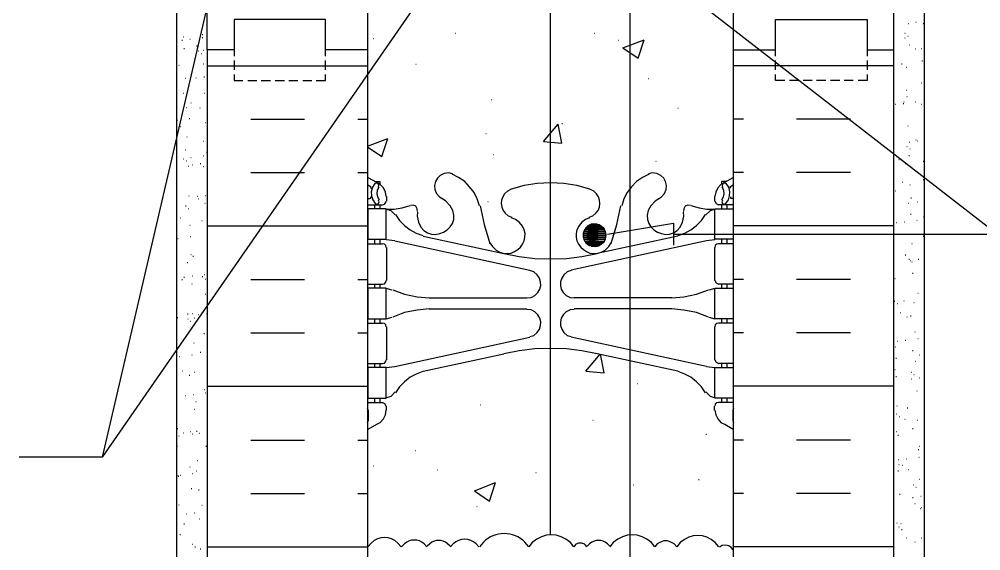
# Model space of a CAD drawing. Header units: millimetres. Extents: x 14 to 201, y 16 to 268.
# Drawn here: x 83.1 to 133.1, y 111.9 to 139.5 of the extents above; entities that cross this region are included whole.
import ezdxf

# ---------------------------------------------------------------- set-up
doc = ezdxf.new("R2010")
doc.units = ezdxf.units.MM
doc.layers.get('0').update_dxf_attribs({"linetype": 'CONTINUOUS'})

msp = doc.modelspace()

# ---------------------------------------------------------------- linework, layer by layer
at = {"color": 0}
for p, q in [((110.745, 112.713), (110.745, 244.878)), ((91.2922, 80.7724), (91.2922, 166.497)), ((92.8797, 137.922), (92.8797, 166.497)), ((101.22, 166.497), (101.22, 137.922)), ((114.872, 166.497), (114.872, 80.7724)), ((120.27, 137.922), (120.27, 166.497)), ((128.608, 137.922), (128.608, 166.497)), ((130.196, 80.7724), (130.196, 166.497)), ((119.888, 163.576), (87.4187, 116.756)), ((98.1922, 163.026), (87.4187, 116.756)), ((118.407, 140.419), (134.006, 128.355)), ((99.0381, 139.51), (94.2756, 139.51)), ((94.2756, 139.51), (94.2756, 137.922)), ((99.0381, 137.922), (99.0381, 139.51)), ((122.45, 137.922), (122.45, 139.51)), ((122.45, 139.51), (127.212, 139.51)), ((127.212, 139.51), (127.212, 137.922)), ((94.2756, 137.922), (92.8797, 137.922)), ((92.8797, 137.922), (92.8797, 80.7724)), ((94.2756, 137.922), (94.2756, 137.604)), ((99.0381, 137.604), (99.0381, 137.922)), ((101.22, 137.922), (99.0381, 137.922)), ((101.22, 137.922), (101.22, 80.7724)), ((120.27, 137.922), (122.45, 137.922)), ((120.27, 80.7724), (120.27, 137.922)), ((122.45, 137.604), (122.45, 137.922)), ((127.212, 137.922), (127.212, 137.604)), ((127.212, 137.922), (128.608, 137.922)), ((128.608, 80.7724), (128.608, 137.922)), ((94.2756, 137.371), (94.2756, 136.885)), ((99.0381, 136.885), (99.0381, 137.371)), ((122.45, 136.885), (122.45, 137.371)), ((127.212, 137.371), (127.212, 136.885)), ((94.2756, 136.652), (94.2756, 136.335)), ((99.0381, 136.335), (99.0381, 136.652)), ((122.45, 136.335), (122.45, 136.652)), ((127.212, 136.652), (127.212, 136.335)), ((94.2756, 136.335), (94.7416, 136.335)), ((94.9964, 136.335), (95.4624, 136.335)), ((95.6952, 136.335), (96.1817, 136.335)), ((96.4145, 136.335), (96.901, 136.335)), ((97.1338, 136.335), (97.5995, 136.335)), ((97.8531, 136.335), (98.3188, 136.335)), ((98.5517, 136.335), (99.0381, 136.335)), ((122.936, 136.335), (122.45, 136.335)), ((123.635, 136.335), (123.169, 136.335)), ((124.354, 136.335), (123.888, 136.335)), ((125.073, 136.335), (124.587, 136.335)), ((125.793, 136.335), (125.306, 136.335)), ((126.492, 136.335), (126.026, 136.335)), ((127.212, 136.335), (126.746, 136.335)), ((101.24, 131.297), (101.684, 131.043)), ((101.579, 131.084), (101.854, 131.084)), ((101.854, 131.084), (101.854, 130.958)), ((105.643, 131.487), (105.453, 131.53)), ((105.96, 131.297), (105.621, 131.466)), ((106.279, 131.084), (105.96, 131.297)), ((106.532, 130.81), (106.279, 131.084)), ((115.209, 131.084), (114.956, 130.81)), ((115.528, 131.297), (115.209, 131.084)), ((115.867, 131.466), (115.528, 131.297)), ((116.036, 131.53), (115.845, 131.487)), ((119.908, 131.084), (119.634, 131.084)), ((119.634, 131.084), (119.634, 130.958)), ((119.804, 131.043), (120.247, 131.297)), ((101.24, 130.917), (101.41, 130.81)), ((101.41, 130.725), (101.388, 130.81)), ((101.473, 130.788), (101.41, 130.555)), ((101.6, 130.98), (101.473, 130.788)), ((101.663, 131), (101.579, 130.958)), ((101.876, 130.937), (101.663, 131.043)), ((101.769, 130.98), (101.663, 131)), ((101.727, 130.641), (101.706, 130.451)), ((101.812, 130.788), (101.727, 130.641)), ((101.812, 130.874), (101.769, 130.98)), ((101.79, 130.788), (101.812, 130.874)), ((102.045, 130.747), (101.876, 130.937)), ((102.15, 130.535), (102.045, 130.747)), ((106.765, 130.514), (106.532, 130.81)), ((108.692, 130.683), (108.5, 130.578)), ((109.368, 130.874), (108.692, 130.683)), ((110.046, 130.98), (109.368, 130.874)), ((110.745, 131.021), (110.046, 130.98)), ((111.442, 130.98), (110.745, 131.021)), ((112.12, 130.874), (111.442, 130.98)), ((112.796, 130.683), (112.12, 130.874)), ((112.988, 130.578), (112.796, 130.683)), ((114.956, 130.81), (114.723, 130.514)), ((119.443, 130.747), (119.338, 130.535)), ((119.612, 130.937), (119.443, 130.747)), ((119.825, 131.043), (119.612, 130.937)), ((119.718, 130.98), (119.676, 130.874)), ((119.676, 130.874), (119.698, 130.788)), ((119.761, 130.641), (119.676, 130.788)), ((119.825, 131), (119.718, 130.98)), ((119.782, 130.451), (119.761, 130.641)), ((119.908, 130.958), (119.825, 131)), ((120.015, 130.788), (119.888, 130.98)), ((120.078, 130.555), (120.015, 130.788)), ((120.078, 130.81), (120.247, 130.917)), ((120.1, 130.81), (120.078, 130.725)), ((101.22, 130.196), (101.346, 130.196)), ((101.346, 130.196), (101.388, 130.218)), ((101.388, 130.218), (101.388, 130.281)), ((101.41, 130.555), (101.431, 130.344)), ((101.431, 130.344), (101.494, 130.132)), ((101.494, 130.132), (101.621, 129.942)), ((101.706, 130.451), (101.749, 130.281)), ((101.749, 130.281), (101.833, 130.132)), ((101.833, 130.026), (101.79, 130.112)), ((102.193, 130.302), (102.15, 130.535)), ((102.213, 130.302), (102.213, 130.069)), ((104.965, 130.281), (105.135, 130.175)), ((105.304, 130.069), (105.114, 130.175)), ((106.934, 130.175), (106.765, 130.514)), ((107.041, 129.815), (106.934, 130.175)), ((114.554, 130.175), (114.449, 129.815)), ((114.723, 130.514), (114.554, 130.175)), ((116.374, 130.175), (116.184, 130.069)), ((116.353, 130.175), (116.523, 130.281)), ((119.275, 130.302), (119.275, 130.069)), ((119.338, 130.535), (119.295, 130.302)), ((119.655, 130.132), (119.741, 130.281)), ((119.698, 130.112), (119.655, 130.026)), ((119.741, 130.281), (119.782, 130.451)), ((119.867, 129.942), (119.994, 130.132)), ((119.994, 130.132), (120.057, 130.344)), ((120.057, 130.344), (120.078, 130.555)), ((120.1, 130.281), (120.1, 130.218)), ((120.1, 130.218), (120.142, 130.196)), ((120.27, 130.196), (120.142, 130.196)), ((101.22, 129.879), (102.003, 129.879)), ((102.193, 129.667), (101.24, 129.667)), ((101.24, 129.667), (101.24, 128.079)), ((101.579, 129.879), (101.579, 129.667)), ((101.621, 129.942), (101.706, 129.899)), ((101.706, 129.899), (101.79, 129.942)), ((101.79, 129.942), (101.833, 130.026)), ((101.854, 129.879), (101.854, 129.667)), ((102.003, 129.879), (102.108, 129.899)), ((102.108, 129.899), (102.172, 129.985)), ((102.172, 129.985), (102.193, 130.069)), ((102.446, 129.562), (102.172, 129.646)), ((102.193, 128.079), (102.193, 129.667)), ((102.193, 129.646), (102.616, 129.646)), ((102.616, 129.646), (103.018, 129.709)), ((103.018, 129.709), (103.441, 129.836)), ((103.61, 129.858), (103.463, 129.836)), ((103.737, 129.795), (103.61, 129.858)), ((103.801, 129.667), (103.737, 129.795)), ((103.823, 129.519), (103.801, 129.667)), ((107.082, 129.815), (107.294, 128.841)), ((114.194, 128.841), (114.406, 129.815)), ((117.687, 129.667), (117.665, 129.519)), ((117.751, 129.795), (117.687, 129.667)), ((117.878, 129.858), (117.751, 129.795)), ((118.025, 129.836), (117.878, 129.858)), ((118.047, 129.836), (118.47, 129.709)), ((118.47, 129.709), (118.872, 129.646)), ((118.872, 129.646), (119.295, 129.646)), ((119.316, 129.646), (119.042, 129.562)), ((119.295, 130.069), (119.359, 129.942)), ((119.295, 128.079), (119.295, 129.667)), ((119.295, 129.667), (120.247, 129.667)), ((119.359, 129.942), (119.485, 129.879)), ((120.27, 129.879), (119.485, 129.879)), ((119.634, 129.879), (119.634, 129.667)), ((119.655, 130.026), (119.698, 129.942)), ((119.698, 129.942), (119.782, 129.899)), ((119.782, 129.899), (119.867, 129.942)), ((119.908, 129.879), (119.908, 129.667)), ((120.247, 129.667), (120.247, 128.079)), ((102.658, 129.35), (102.446, 129.562)), ((102.679, 129.37), (102.891, 129.053)), ((103.823, 129.497), (103.801, 129.286)), ((108.543, 129.307), (108.733, 129.223)), ((108.924, 129.117), (108.712, 129.201)), ((112.776, 129.201), (112.564, 129.117)), ((112.755, 129.223), (112.945, 129.307)), ((117.687, 129.286), (117.665, 129.497)), ((118.597, 129.053), (118.809, 129.37)), ((119.042, 129.562), (118.83, 129.35)), ((102.891, 129.053), (103.145, 128.8)), ((103.145, 128.8), (103.441, 128.567)), ((107.294, 128.841), (107.59, 127.868)), ((113.538, 128.608), (112.522, 128.608)), ((112.522, 128.608), (113.581, 128.504)), ((112.522, 128.608), (113.538, 128.608)), ((113.475, 128.694), (112.586, 128.694)), ((112.586, 128.694), (113.538, 128.608)), ((112.586, 128.694), (113.475, 128.694)), ((113.391, 128.757), (112.67, 128.757)), ((112.67, 128.757), (113.475, 128.694)), ((112.67, 128.757), (113.391, 128.757)), ((113.284, 128.82), (112.755, 128.82)), ((112.755, 128.82), (113.391, 128.757)), ((112.755, 128.82), (113.284, 128.82)), ((113.178, 128.863), (112.861, 128.863)), ((112.861, 128.863), (113.284, 128.82)), ((112.861, 128.863), (113.178, 128.863)), ((112.966, 128.884), (113.178, 128.863)), ((112.966, 128.884), (113.072, 128.884)), ((113.072, 128.884), (113.178, 128.863)), ((113.178, 128.863), (113.284, 128.82)), ((113.284, 128.82), (113.391, 128.757)), ((113.391, 128.757), (113.475, 128.694)), ((113.475, 128.694), (113.538, 128.608)), ((113.601, 128.461), (113.517, 128.63)), ((113.538, 128.608), (113.581, 128.504)), ((113.707, 128.355), (117.136, 128.927)), ((113.897, 127.868), (114.194, 128.841)), ((117.136, 128.927), (117.136, 127.783)), ((118.047, 128.567), (118.343, 128.8)), ((118.343, 128.8), (118.597, 129.053)), ((101.24, 128.079), (102.193, 128.079)), ((101.579, 128.079), (101.579, 127.846)), ((101.854, 128.079), (101.854, 127.846)), ((103.441, 128.567), (103.759, 128.397)), ((103.759, 128.397), (104.097, 128.271)), ((104.119, 128.248), (108.31, 127.339)), ((112.5, 128.545), (112.437, 128.375)), ((113.601, 128.397), (112.437, 128.397)), ((112.437, 128.397), (113.622, 128.291)), ((112.437, 128.397), (113.601, 128.397)), ((112.437, 128.375), (112.437, 128.207)), ((113.622, 128.291), (112.437, 128.291)), ((112.437, 128.291), (113.601, 128.185)), ((112.437, 128.291), (113.622, 128.291)), ((112.437, 128.207), (112.5, 128.038)), ((113.601, 128.185), (112.437, 128.185)), ((112.437, 128.185), (113.581, 128.079)), ((112.437, 128.185), (113.601, 128.185)), ((113.581, 128.504), (112.48, 128.504)), ((112.48, 128.504), (113.601, 128.397)), ((112.48, 128.504), (113.581, 128.504)), ((113.581, 128.079), (112.48, 128.079)), ((112.48, 128.079), (113.538, 127.974)), ((112.48, 128.079), (113.581, 128.079)), ((117.369, 128.248), (113.178, 127.339)), ((113.517, 127.952), (113.601, 128.122)), ((113.581, 128.079), (113.538, 127.974)), ((113.581, 128.504), (113.601, 128.397)), ((113.601, 128.185), (113.581, 128.079)), ((113.622, 128.291), (113.601, 128.461)), ((113.601, 128.397), (113.622, 128.291)), ((113.622, 128.291), (113.601, 128.185)), ((113.601, 128.122), (113.622, 128.291)), ((117.136, 128.355), (161.396, 128.355)), ((117.391, 128.271), (117.729, 128.397)), ((117.729, 128.397), (118.047, 128.567)), ((120.247, 128.079), (119.295, 128.079)), ((119.634, 128.079), (119.634, 127.846)), ((119.908, 128.079), (119.908, 127.846)), ((101.22, 127.846), (102.003, 127.846)), ((102.108, 127.825), (102.003, 127.846)), ((102.172, 127.762), (102.108, 127.825)), ((102.193, 127.656), (102.172, 127.762)), ((102.638, 127.995), (102.193, 128.058)), ((102.213, 127.656), (102.213, 125.942)), ((102.638, 127.995), (109.664, 126.471)), ((107.59, 127.889), (107.717, 127.699)), ((118.85, 127.995), (111.824, 126.471)), ((112.5, 128.038), (112.586, 127.889)), ((113.538, 127.974), (112.522, 127.974)), ((112.522, 127.974), (113.475, 127.889)), ((112.522, 127.974), (113.538, 127.974)), ((113.475, 127.889), (112.586, 127.889)), ((112.586, 127.889), (113.391, 127.825)), ((112.586, 127.889), (113.475, 127.889)), ((112.586, 127.889), (112.733, 127.783)), ((113.391, 127.825), (112.67, 127.825)), ((112.67, 127.825), (113.284, 127.762)), ((112.67, 127.825), (113.391, 127.825)), ((112.733, 127.783), (112.903, 127.719)), ((113.284, 127.762), (112.755, 127.762)), ((112.755, 127.762), (113.178, 127.719)), ((112.755, 127.762), (113.284, 127.762)), ((113.178, 127.719), (112.861, 127.719)), ((112.861, 127.719), (113.072, 127.699)), ((112.861, 127.719), (113.178, 127.719)), ((112.903, 127.719), (113.072, 127.699)), ((113.072, 127.699), (112.966, 127.699)), ((113.072, 127.699), (113.242, 127.742)), ((113.178, 127.719), (113.072, 127.699)), ((113.284, 127.762), (113.178, 127.719)), ((113.242, 127.742), (113.391, 127.825)), ((113.391, 127.825), (113.284, 127.762)), ((113.391, 127.825), (113.517, 127.952)), ((113.475, 127.889), (113.391, 127.825)), ((113.538, 127.974), (113.475, 127.889)), ((113.771, 127.699), (113.897, 127.889)), ((119.295, 128.058), (118.85, 127.995)), ((119.275, 127.656), (119.275, 125.942)), ((119.316, 127.762), (119.295, 127.656)), ((119.402, 127.825), (119.316, 127.762)), ((119.485, 127.846), (119.402, 127.825)), ((120.27, 127.846), (119.485, 127.846)), ((108.31, 127.339), (109.115, 127.19)), ((109.115, 127.19), (109.918, 127.084)), ((109.918, 127.084), (110.745, 127.063)), ((110.745, 127.063), (111.57, 127.084)), ((111.57, 127.084), (112.373, 127.19)), ((112.373, 127.19), (113.178, 127.339)), ((109.877, 126.387), (109.664, 126.45)), ((111.824, 126.45), (111.611, 126.387)), ((101.22, 125.752), (102.003, 125.752)), ((101.579, 125.752), (101.579, 125.539)), ((101.854, 125.752), (101.854, 125.539)), ((102.003, 125.752), (102.108, 125.772)), ((102.108, 125.772), (102.172, 125.858)), ((102.172, 125.858), (102.193, 125.942)), ((119.295, 125.942), (119.359, 125.815)), ((119.359, 125.815), (119.485, 125.752)), ((120.27, 125.752), (119.485, 125.752)), ((119.634, 125.752), (119.634, 125.539)), ((119.908, 125.752), (119.908, 125.539)), ((102.193, 125.539), (101.24, 125.539)), ((101.24, 125.539), (101.24, 123.952)), ((102.193, 123.952), (102.193, 125.539)), ((102.509, 125.433), (102.193, 125.519)), ((102.532, 125.455), (103.145, 125.222)), ((103.145, 125.222), (103.801, 125.096)), ((103.801, 125.096), (104.436, 125.032)), ((117.052, 125.032), (117.687, 125.096)), ((117.687, 125.096), (118.343, 125.222)), ((118.343, 125.222), (118.956, 125.455)), ((119.295, 125.519), (118.979, 125.433)), ((119.295, 123.952), (119.295, 125.539)), ((119.295, 125.539), (120.247, 125.539)), ((120.247, 125.539), (120.247, 123.952)), ((104.436, 125.032), (109.517, 125.032)), ((109.517, 125.032), (109.728, 125.053)), ((111.76, 125.053), (111.971, 125.032)), ((117.052, 125.032), (111.971, 125.032)), ((103.145, 124.27), (102.532, 124.037)), ((103.145, 124.27), (102.532, 124.037)), ((103.801, 124.397), (103.145, 124.27)), ((103.801, 124.397), (103.145, 124.27)), ((104.436, 124.46), (103.801, 124.397)), ((104.436, 124.46), (103.801, 124.397)), ((104.436, 124.46), (109.517, 124.46)), ((109.728, 124.418), (109.517, 124.438)), ((111.971, 124.438), (111.76, 124.418)), ((117.052, 124.46), (111.971, 124.46)), ((117.687, 124.397), (117.052, 124.46)), ((117.687, 124.397), (117.052, 124.46)), ((118.343, 124.27), (117.687, 124.397)), ((118.343, 124.27), (117.687, 124.397)), ((118.956, 124.037), (118.343, 124.27)), ((118.956, 124.037), (118.343, 124.27)), ((101.22, 123.719), (102.003, 123.719)), ((101.24, 123.952), (102.193, 123.952)), ((101.579, 123.952), (101.579, 123.719)), ((101.854, 123.952), (101.854, 123.719)), ((102.108, 123.698), (102.003, 123.719)), ((102.172, 123.635), (102.108, 123.698)), ((102.193, 123.529), (102.172, 123.635)), ((102.193, 123.952), (102.509, 124.037)), ((102.193, 123.952), (102.509, 124.037)), ((118.979, 124.037), (119.295, 123.952)), ((118.979, 124.037), (119.295, 123.952)), ((120.247, 123.952), (119.295, 123.952)), ((119.316, 123.635), (119.295, 123.529)), ((119.402, 123.698), (119.316, 123.635)), ((119.485, 123.719), (119.402, 123.698)), ((120.27, 123.719), (119.485, 123.719)), ((119.634, 123.952), (119.634, 123.719)), ((119.908, 123.952), (119.908, 123.719)), ((102.213, 123.529), (102.213, 121.815)), ((109.664, 123.02), (109.877, 123.083)), ((111.611, 123.083), (111.824, 123.02)), ((119.275, 123.529), (119.275, 121.815)), ((102.638, 121.475), (109.664, 123)), ((118.85, 121.475), (111.824, 123)), ((104.119, 121.222), (108.31, 122.131)), ((109.115, 122.28), (108.31, 122.131)), ((109.918, 122.386), (109.115, 122.28)), ((110.745, 122.407), (109.918, 122.386)), ((111.57, 122.386), (110.745, 122.407)), ((112.373, 122.28), (111.57, 122.386)), ((113.178, 122.131), (112.373, 122.28)), ((117.369, 121.222), (113.178, 122.131)), ((101.22, 121.624), (102.003, 121.624)), ((101.579, 121.624), (101.579, 121.412)), ((101.854, 121.624), (101.854, 121.412)), ((102.003, 121.624), (102.108, 121.645)), ((102.108, 121.645), (102.172, 121.729)), ((102.172, 121.729), (102.193, 121.815)), ((119.295, 121.815), (119.359, 121.688)), ((119.359, 121.688), (119.485, 121.624)), ((120.27, 121.624), (119.485, 121.624)), ((119.634, 121.624), (119.634, 121.412)), ((119.908, 121.624), (119.908, 121.412)), ((102.193, 121.412), (101.24, 121.412)), ((101.24, 121.412), (101.24, 119.825)), ((102.193, 121.412), (102.638, 121.475)), ((102.193, 119.825), (102.193, 121.412)), ((103.759, 121.073), (103.441, 120.904)), ((104.097, 121.2), (103.759, 121.073)), ((117.729, 121.073), (117.391, 121.2)), ((118.047, 120.904), (117.729, 121.073)), ((118.85, 121.475), (119.295, 121.412)), ((119.295, 119.825), (119.295, 121.412)), ((119.295, 121.412), (120.247, 121.412)), ((120.247, 121.412), (120.247, 119.825)), ((103.145, 120.671), (102.891, 120.417)), ((103.441, 120.904), (103.145, 120.671)), ((118.343, 120.671), (118.047, 120.904)), ((118.597, 120.417), (118.343, 120.671)), ((102.446, 119.931), (102.658, 120.142)), ((102.891, 120.417), (102.679, 120.1)), ((118.809, 120.1), (118.597, 120.417)), ((118.83, 120.142), (119.042, 119.931)), ((101.22, 119.592), (102.003, 119.592)), ((101.24, 119.825), (102.193, 119.825)), ((101.579, 119.825), (101.579, 119.592)), ((101.854, 119.825), (101.854, 119.592)), ((102.129, 119.528), (102.003, 119.592)), ((102.172, 119.845), (102.446, 119.931)), ((119.042, 119.931), (119.316, 119.845)), ((120.247, 119.825), (119.295, 119.825)), ((119.402, 119.571), (119.316, 119.508)), ((119.485, 119.592), (119.402, 119.571)), ((120.27, 119.592), (119.485, 119.592)), ((119.634, 119.825), (119.634, 119.592)), ((119.908, 119.825), (119.908, 119.592)), ((101.24, 119.211), (101.22, 119.275)), ((101.261, 119.211), (101.261, 118.617)), ((102.193, 119.402), (102.129, 119.528)), ((102.15, 118.956), (102.193, 119.189)), ((102.213, 119.189), (102.213, 119.402)), ((119.275, 119.189), (119.275, 119.402)), ((119.316, 119.508), (119.295, 119.402)), ((119.295, 119.189), (119.338, 118.956)), ((120.227, 119.211), (120.227, 118.617)), ((120.27, 119.275), (120.247, 119.211)), ((101.22, 118.554), (101.24, 118.617)), ((101.24, 118.576), (101.24, 118.576)), ((101.876, 118.554), (102.045, 118.746)), ((102.045, 118.746), (102.15, 118.956)), ((119.338, 118.956), (119.443, 118.746)), ((119.443, 118.746), (119.612, 118.554)), ((120.247, 118.617), (120.27, 118.554)), ((120.247, 118.576), (120.247, 118.576)), ((101.684, 118.449), (101.24, 118.194)), ((101.663, 118.449), (101.876, 118.554)), ((119.612, 118.554), (119.825, 118.449)), ((120.247, 118.194), (119.804, 118.449)), ((87.4187, 116.756), (83.1, 116.756))]:
    msp.add_line(p, q, dxfattribs=at)
at = {"color": 252}
for p, q in [((129.35, 139.297), (129.37, 139.297)), ((129.752, 139.361), (129.772, 139.361)), ((130.132, 139.297), (130.154, 139.297)), ((91.6312, 138.599), (91.652, 138.599)), ((92.625, 138.726), (92.6469, 138.726)), ((92.625, 138.578), (92.6469, 138.578)), ((105.791, 138.791), (105.813, 138.791)), ((113.009, 138.789), (113.029, 138.789)), ((129.18, 138.789), (129.201, 138.789)), ((129.329, 138.642), (129.35, 138.642)), ((91.5666, 138.429), (91.5885, 138.429)), ((91.9688, 138.493), (91.991, 138.493)), ((92.3286, 138.133), (92.3505, 138.133)), ((101.516, 138.515), (101.537, 138.515)), ((114.257, 138.429), (114.279, 138.429)), ((114.512, 138.029), (115.612, 138.452)), ((115.295, 137.499), (115.612, 138.452)), ((129.18, 138.556), (129.201, 138.556)), ((129.413, 138.196), (129.433, 138.196)), ((91.6725, 138.006), (91.6947, 138.006)), ((92.414, 137.88), (92.4348, 137.88)), ((92.5615, 137.731), (92.5834, 137.731)), ((92.6677, 137.921), (92.6881, 137.921)), ((114.512, 138.029), (115.295, 137.499)), ((129.73, 137.984), (129.752, 137.984)), ((130.026, 138.006), (130.048, 138.006)), ((91.397, 137.138), (91.4192, 137.138)), ((92.6881, 137.202), (92.7104, 137.202)), ((92.8797, 137.097), (101.22, 137.097)), ((103.737, 137.181), (103.759, 137.181)), ((128.608, 137.097), (120.27, 137.097)), ((129.01, 137.202), (129.033, 137.202)), ((130.069, 137.35), (130.091, 137.35)), ((129.243, 137.033), (129.266, 137.033)), ((91.736, 136.462), (91.7582, 136.462)), ((92.2874, 136.482), (92.3078, 136.482)), ((92.7104, 136.525), (92.7308, 136.525)), ((115.824, 136.441), (115.845, 136.441)), ((130.048, 136.207), (130.069, 136.207)), ((91.652, 135.678), (91.6725, 135.678)), ((92.7308, 135.679), (92.753, 135.679)), ((129.266, 135.826), (129.286, 135.826)), ((91.7995, 135.551), (91.8214, 135.551)), ((92.0323, 135.169), (92.0542, 135.169)), ((107.674, 135.34), (107.696, 135.34)), ((128.671, 135.107), (128.694, 135.107)), ((129.096, 135.148), (129.117, 135.148)), ((129.117, 135.234), (129.137, 135.234)), ((129.286, 135.509), (129.307, 135.509)), ((129.73, 135.234), (129.752, 135.234)), ((130.048, 135.106), (130.069, 135.106)), ((91.7787, 134.938), (91.7995, 134.938)), ((92.498, 134.916), (92.5202, 134.916)), ((117.369, 134.895), (117.391, 134.895)), ((91.313, 134.282), (91.3335, 134.282)), ((91.9484, 134.366), (91.9688, 134.366)), ((92.7735, 134.155), (92.7943, 134.155)), ((95.1438, 134.324), (97.9385, 134.324)), ((100.711, 134.324), (101.22, 134.324)), ((111.337, 134.092), (111.358, 134.092)), ((120.777, 134.324), (120.27, 134.324)), ((126.344, 134.324), (123.549, 134.324)), ((91.4823, 133.943), (91.5031, 133.943)), ((107.378, 133.583), (107.4, 133.583)), ((110.383, 133.16), (111.146, 134.069)), ((111.337, 133.074), (111.146, 134.069)), ((129.329, 133.985), (129.35, 133.985)), ((91.8214, 133.413), (91.8422, 133.413)), ((92.6881, 133.181), (92.7104, 133.181)), ((101.22, 132.927), (102.278, 133.329)), ((101.96, 132.376), (102.278, 133.329)), ((110.383, 133.16), (111.337, 133.074)), ((129.413, 133.138), (129.433, 133.138)), ((129.752, 133.244), (129.772, 133.244)), ((129.815, 133.201), (129.836, 133.201)), ((91.736, 132.735), (91.7582, 132.735)), ((92.837, 132.608), (92.8578, 132.608)), ((101.22, 132.884), (101.96, 132.376)), ((129.286, 132.905), (129.307, 132.905)), ((129.433, 132.778), (129.456, 132.778)), ((91.6298, 132.27), (91.652, 132.27)), ((91.7787, 132.164), (91.7995, 132.164)), ((92.0323, 132.333), (92.0542, 132.333)), ((92.6881, 132.418), (92.7104, 132.418)), ((107.76, 132.482), (107.781, 132.482)), ((116.227, 132.143), (116.247, 132.143)), ((128.863, 132.227), (128.884, 132.227)), ((129.392, 132.439), (129.413, 132.439)), ((130.132, 132.143), (130.154, 132.143)), ((91.8849, 131.889), (91.9057, 131.889)), ((92.1177, 131.953), (92.1385, 131.953)), ((92.5202, 132.016), (92.5407, 132.016)), ((92.6677, 131.867), (92.6895, 131.867)), ((129.201, 132.016), (129.223, 132.016)), ((92.8797, 131.084), (92.9005, 131.084)), ((95.1438, 131.55), (97.9385, 131.55)), ((100.711, 131.55), (101.22, 131.55)), ((120.777, 131.55), (120.27, 131.55)), ((126.344, 131.55), (123.549, 131.55)), ((130.132, 131.191), (130.154, 131.191)), ((128.671, 130.598), (128.694, 130.598)), ((129.053, 131.042), (129.074, 131.042)), ((129.433, 130.917), (129.456, 130.917)), ((91.9261, 130.344), (91.9484, 130.344)), ((92.3505, 130.322), (92.3713, 130.322)), ((92.414, 130.175), (92.4348, 130.175)), ((92.7735, 130.365), (92.7943, 130.365)), ((129.497, 130.238), (129.519, 130.238)), ((91.7582, 129.815), (91.7787, 129.815)), ((91.9057, 129.687), (91.9275, 129.687)), ((92.753, 129.963), (92.7735, 129.963)), ((107.484, 130.048), (107.506, 130.048)), ((129.37, 129.963), (129.392, 129.963)), ((129.836, 130.026), (129.858, 130.026)), ((91.4823, 129.201), (91.5031, 129.201)), ((129.476, 129.392), (129.498, 129.392)), ((129.795, 129.074), (129.815, 129.074)), ((130.154, 129.243), (130.175, 129.243)), ((91.9688, 128.82), (91.991, 128.82)), ((92.6042, 129.053), (92.625, 129.053)), ((92.8797, 128.778), (101.22, 128.778)), ((113.178, 128.63), (113.199, 128.63)), ((128.608, 128.778), (120.27, 128.778)), ((128.736, 128.947), (128.757, 128.947)), ((129.137, 128.99), (129.159, 128.99)), ((91.3557, 128.122), (91.3765, 128.122)), ((92.0115, 128.228), (92.0323, 128.228)), ((130.132, 128.248), (130.154, 128.248)), ((128.608, 127.783), (128.63, 127.783)), ((129.54, 127.868), (129.562, 127.868)), ((92.0323, 127.296), (92.0542, 127.296)), ((92.1385, 127.211), (92.159, 127.211)), ((129.201, 127.274), (129.223, 127.274)), ((91.8422, 126.873), (91.864, 126.873)), ((129.392, 127.041), (129.413, 127.041)), ((129.456, 126.978), (129.476, 126.978)), ((129.54, 126.915), (129.562, 126.915)), ((129.879, 127.041), (129.899, 127.041)), ((91.6725, 126.111), (91.6947, 126.111)), ((92.0958, 126.175), (92.1177, 126.175)), ((92.625, 126.153), (92.6469, 126.153)), ((92.7308, 126.258), (92.753, 126.258)), ((129.582, 126.322), (129.603, 126.322)), ((91.5666, 125.983), (91.5885, 125.983)), ((92.075, 125.772), (92.0958, 125.772)), ((92.7735, 126.005), (92.7943, 126.005)), ((95.1438, 125.984), (97.9385, 125.984)), ((100.711, 125.984), (101.22, 125.984)), ((120.777, 125.984), (120.27, 125.984)), ((126.344, 125.984), (123.549, 125.984)), ((128.651, 126.046), (128.671, 126.046)), ((92.7735, 125.221), (92.7943, 125.221)), ((129.858, 125.284), (129.879, 125.284)), ((128.63, 124.861), (128.651, 124.861)), ((128.778, 124.734), (128.8, 124.734)), ((129.117, 124.883), (129.137, 124.883)), ((129.646, 124.798), (129.667, 124.798)), ((91.8626, 124.205), (91.8849, 124.205)), ((92.1177, 124.228), (92.1385, 124.228)), ((92.414, 124.163), (92.4348, 124.163)), ((92.837, 124.205), (92.8578, 124.205)), ((128.947, 124.269), (128.968, 124.269)), ((129.476, 124.099), (129.498, 124.099)), ((91.3335, 124.015), (91.3557, 124.015)), ((91.864, 123.952), (91.8849, 123.952)), ((92.0115, 123.825), (92.0323, 123.825)), ((92.2017, 123.993), (92.2239, 123.993)), ((128.608, 124.015), (128.63, 124.015)), ((129.286, 124.056), (129.307, 124.056)), ((92.7104, 123.19), (92.7308, 123.19)), ((95.1438, 123.212), (97.9385, 123.212)), ((100.711, 123.212), (101.22, 123.212)), ((120.777, 123.212), (120.27, 123.212)), ((126.344, 123.212), (123.549, 123.212)), ((129.689, 123.275), (129.709, 123.275)), ((92.1812, 122.703), (92.2017, 122.703)), ((128.8, 122.787), (128.82, 122.787)), ((129.201, 122.83), (129.223, 122.83)), ((129.858, 122.914), (129.879, 122.914)), ((92.5202, 122.216), (92.5407, 122.216)), ((112.586, 121.222), (113.326, 122.111)), ((113.538, 121.136), (113.348, 122.111)), ((128.673, 122.491), (128.694, 122.491)), ((129.582, 122.301), (129.603, 122.301)), ((91.4192, 121.982), (91.4396, 121.982)), ((92.075, 122.068), (92.0958, 122.068)), ((92.8578, 122.005), (92.8797, 122.005)), ((128.714, 121.898), (128.736, 121.898)), ((129.731, 121.751), (129.752, 121.751)), ((129.921, 122.068), (129.942, 122.068)), ((91.5885, 121.243), (91.6093, 121.243)), ((92.2239, 121.179), (92.2443, 121.179)), ((112.586, 121.222), (113.538, 121.136)), ((128.651, 121.306), (128.671, 121.306)), ((129.498, 121.179), (129.519, 121.179)), ((91.9484, 121.01), (91.9688, 121.01)), ((115.252, 120.587), (115.274, 120.587)), ((128.714, 120.946), (128.736, 120.946)), ((129.519, 120.819), (129.54, 120.819)), ((129.646, 121.051), (129.667, 121.051)), ((129.942, 120.883), (129.963, 120.883)), ((92.7308, 120.268), (92.753, 120.268)), ((92.7943, 120.099), (92.8165, 120.099)), ((92.8797, 120.438), (101.22, 120.438)), ((128.608, 120.438), (120.27, 120.438)), ((129.795, 120.205), (129.815, 120.205)), ((91.736, 119.951), (91.7582, 119.951)), ((92.159, 120.015), (92.1812, 120.015)), ((92.2874, 119.655), (92.3078, 119.655)), ((92.2239, 119.253), (92.2443, 119.253)), ((107.104, 119.465), (107.125, 119.465)), ((128.757, 119.422), (128.778, 119.422)), ((129.307, 119.316), (129.329, 119.316)), ((112.945, 118.681), (112.966, 118.681)), ((128.736, 118.999), (128.757, 118.999)), ((128.884, 118.871), (128.904, 118.871)), ((129.18, 118.723), (129.201, 118.723)), ((129.836, 118.681), (129.858, 118.681)), ((91.3335, 118.236), (91.3557, 118.236)), ((91.991, 118.088), (92.0115, 118.088)), ((92.3286, 118.11), (92.3505, 118.11)), ((128.736, 118.088), (128.757, 118.088)), ((129.582, 118.237), (129.603, 118.237)), ((91.3984, 117.855), (91.4192, 117.855)), ((91.652, 118.025), (91.6725, 118.025)), ((92.1177, 117.961), (92.1385, 117.961)), ((92.4775, 118.004), (92.498, 118.004)), ((95.1438, 117.644), (97.9385, 117.644)), ((100.711, 117.644), (101.22, 117.644)), ((118.83, 117.941), (118.85, 117.941)), ((120.777, 117.644), (120.27, 117.644)), ((126.344, 117.644), (123.549, 117.644)), ((128.82, 117.898), (128.841, 117.898)), ((91.313, 117.326), (91.3335, 117.326)), ((92.8165, 117.326), (92.837, 117.326)), ((92.8578, 117.263), (92.8797, 117.263)), ((103.696, 117.093), (103.717, 117.093)), ((114.85, 117.432), (114.872, 117.432)), ((129.879, 117.157), (129.899, 117.157)), ((129.942, 117.326), (129.963, 117.326)), ((92.3713, 116.586), (92.3918, 116.586)), ((128.841, 116.628), (128.863, 116.628)), ((129.266, 116.67), (129.286, 116.67)), ((129.899, 116.754), (129.921, 116.754)), ((91.9688, 116.247), (91.991, 116.247)), ((101.516, 116.31), (101.537, 116.31)), ((104.838, 116.1), (104.86, 116.1)), ((128.863, 116.374), (128.884, 116.374)), ((129.033, 116.331), (129.053, 116.331)), ((129.37, 116.119), (129.392, 116.119)), ((91.3557, 115.802), (91.3765, 115.802)), ((91.3765, 115.761), (91.3984, 115.761)), ((91.4823, 115.824), (91.5031, 115.824)), ((92.1177, 115.908), (92.1385, 115.908)), ((92.3078, 116.035), (92.3286, 116.035)), ((109.983, 115.951), (110.003, 115.951)), ((118.449, 115.591), (118.47, 115.591)), ((128.82, 116.035), (128.841, 116.035)), ((129.942, 115.612), (129.963, 115.612)), ((92.0542, 115.125), (92.075, 115.125)), ((106.785, 114.999), (107.887, 115.442)), ((107.57, 114.469), (107.887, 115.442)), ((115.062, 115.316), (115.083, 115.316)), ((129.603, 115.316), (129.625, 115.316)), ((129.752, 115.189), (129.772, 115.189)), ((92.4348, 115.062), (92.4567, 115.062)), ((95.1438, 114.872), (97.9385, 114.872)), ((100.711, 114.872), (101.22, 114.872)), ((106.785, 114.999), (107.57, 114.469)), ((120.777, 114.872), (120.27, 114.872)), ((126.344, 114.872), (123.549, 114.872)), ((128.904, 114.829), (128.927, 114.829)), ((129.582, 114.66), (129.603, 114.66)), ((130.006, 114.723), (130.028, 114.723)), ((91.3984, 114.279), (91.4192, 114.279)), ((92.6042, 114.257), (92.625, 114.257)), ((92.8578, 114.406), (92.8797, 114.406)), ((106.912, 114.194), (106.934, 114.194)), ((129.689, 114.341), (129.709, 114.341)), ((129.985, 114.088), (130.006, 114.088)), ((130.026, 114.131), (130.048, 114.131)), ((91.7995, 113.812), (91.8214, 113.812)), ((92.2239, 113.855), (92.2443, 113.855)), ((92.8578, 113.94), (92.8797, 113.94)), ((91.6725, 113.283), (91.6947, 113.283)), ((92.4775, 113.538), (92.498, 113.538)), ((128.757, 113.346), (128.778, 113.346)), ((128.863, 113.135), (128.884, 113.135)), ((128.969, 113.305), (128.99, 113.305)), ((91.2922, 112.945), (91.313, 112.945)), ((91.4619, 112.733), (91.4823, 112.733)), ((129.01, 112.987), (129.033, 112.987)), ((129.243, 112.564), (129.266, 112.564)), ((130.028, 112.564), (130.048, 112.564)), ((92.0958, 112.225), (92.1177, 112.225)), ((92.2443, 112.098), (92.2651, 112.098)), ((92.8797, 112.099), (101.22, 112.099)), ((101.41, 112.29), (101.24, 112.099)), ((102.975, 112.099), (102.807, 112.29)), ((103.145, 112.247), (102.997, 112.099)), ((104.309, 112.099), (104.162, 112.247)), ((104.458, 112.247), (104.33, 112.12)), ((105.517, 112.12), (105.388, 112.247)), ((105.684, 112.247), (105.537, 112.099)), ((107.018, 112.099), (106.871, 112.247)), ((107.251, 112.332), (107.041, 112.099)), ((109.621, 112.099), (109.411, 112.332)), ((109.791, 112.31), (109.621, 112.099)), ((111.95, 112.099), (111.781, 112.31)), ((112.057, 112.226), (111.95, 112.099)), ((112.204, 112.29), (112.057, 112.226)), ((112.373, 112.29), (112.204, 112.29)), ((112.522, 112.226), (112.373, 112.29)), ((112.629, 112.099), (112.522, 112.226)), ((112.776, 112.247), (112.649, 112.12)), ((113.834, 112.12), (113.707, 112.247)), ((114.004, 112.31), (113.834, 112.099)), ((116.163, 112.099), (115.994, 112.31)), ((116.29, 112.247), (116.163, 112.099)), ((117.306, 112.099), (117.179, 112.247)), ((117.496, 112.31), (117.306, 112.099)), ((119.508, 112.099), (119.316, 112.31)), ((119.676, 112.163), (119.528, 112.077)), ((119.845, 112.183), (119.676, 112.163)), ((120.015, 112.141), (119.845, 112.183)), ((120.142, 112.057), (120.015, 112.141)), ((128.608, 112.099), (120.27, 112.099)), ((129.689, 112.353), (129.709, 112.353)), ((92.5202, 111.993), (92.5407, 111.993)), ((120.247, 111.93), (120.142, 112.057))]:
    msp.add_line(p, q, dxfattribs=at)
at = {"color": 0}
for points in [[(105.453, 131.53), (104.74, 131.539), (104.468, 130.743), (104.965, 130.281)], [(116.523, 130.281), (117.02, 130.743), (116.748, 131.539), (116.036, 131.53)], [(108.5, 130.578), (108.058, 130.26), (108.064, 129.599), (108.543, 129.307)], [(112.945, 129.307), (113.424, 129.599), (113.43, 130.26), (112.988, 130.578)], [(103.801, 129.286), (104.053, 127.367), (106.726, 128.723), (105.304, 130.069)], [(116.184, 130.069), (114.762, 128.723), (117.435, 127.367), (117.687, 129.286)], [(107.717, 127.699), (108.719, 126.589), (110.202, 128.277), (108.924, 129.117)], [(112.564, 129.117), (111.286, 128.277), (112.769, 126.589), (113.771, 127.699)], [(113.517, 128.63), (113.246, 129.015), (112.653, 128.929), (112.5, 128.545)], [(109.728, 125.053), (110.337, 125.293), (110.409, 126.024), (109.877, 126.387)], [(111.611, 126.387), (111.079, 126.024), (111.151, 125.293), (111.76, 125.053)], [(109.877, 123.083), (110.409, 123.446), (110.337, 124.176), (109.728, 124.418)], [(111.76, 124.418), (111.151, 124.176), (111.079, 123.446), (111.611, 123.083)]]:
    msp.add_open_spline(points, degree=3, dxfattribs=at)
at = {"color": 252}
for points in [[(102.807, 112.29), (102.395, 112.664), (101.822, 112.664), (101.41, 112.29)], [(109.411, 112.332), (108.841, 112.932), (107.821, 112.932), (107.251, 112.332)], [(111.781, 112.31), (111.157, 112.852), (110.415, 112.852), (109.791, 112.31)], [(115.994, 112.31), (115.369, 112.852), (114.628, 112.852), (114.004, 112.31)], [(119.316, 112.31), (118.754, 112.804), (118.059, 112.804), (117.496, 112.31)], [(104.162, 112.247), (103.868, 112.511), (103.438, 112.511), (103.145, 112.247)], [(105.388, 112.247), (105.076, 112.485), (104.771, 112.485), (104.458, 112.247)], [(106.871, 112.247), (106.56, 112.559), (105.997, 112.559), (105.684, 112.247)], [(113.707, 112.247), (113.393, 112.485), (113.09, 112.485), (112.776, 112.247)], [(117.179, 112.247), (116.765, 112.462), (116.703, 112.462), (116.29, 112.247)]]:
    msp.add_open_spline(points, degree=3, dxfattribs=at)

doc.saveas('drawing.dxf')
